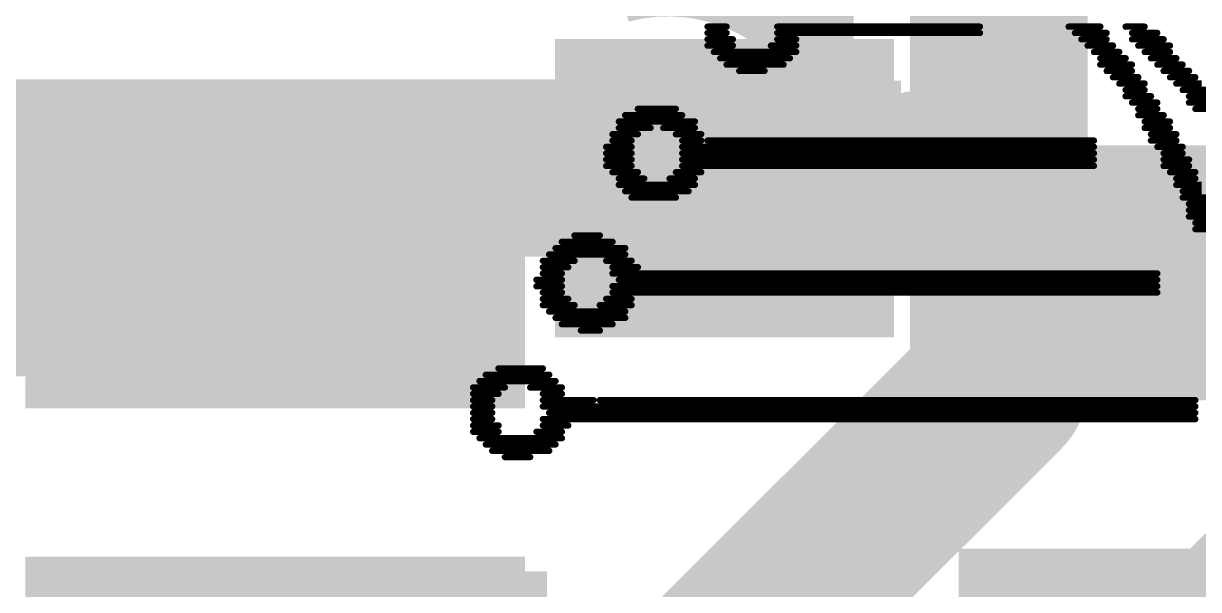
# Model space of a CAD drawing. Header units: millimetres. Extents: x -0.14 to 1.19, y -0.12 to 0.99.
# Drawn here: x 0.4901 to 0.6357, y 0.3957 to 0.4659 of the extents above; entities that cross this region are included whole.
import ezdxf

# ---------------------------------------------------------------- set-up
doc = ezdxf.new("R2010")
doc.units = ezdxf.units.MM
doc.header["$MEASUREMENT"] = 0
for name, color, linetype in [('BottomLayer', 5, 'Continuous'), ('BottomOverlay', 54, 'Continuous'), ('TopLayer', 1, 'Continuous'), ('TopOverlay', 2, 'Continuous'), ('TopPaste', 8, 'Continuous'), ('TopSolder', 216, 'Continuous'), ('ViaHoleLayer', 16, 'Continuous')]:
    doc.layers.add(name, color=color, linetype=linetype)

# ---------------------------------------------------------------- blocks, each defined once
blk = doc.blocks.new('C___0402_14')
at = {"layer": 'TopLayer'}
for points in [[(-0.0275, -0.0125), (-0.0275, 0.0125), (-0.0095, 0.0125), (-0.0095, -0.0125)], [(0.0095, -0.0125), (0.0095, 0.0125), (0.0275, 0.0125), (0.0275, -0.0125)]]:
    blk.add_hatch(color=1, dxfattribs=at).paths.add_polyline_path(points)
at = {"layer": 'TopPaste'}
for points in [[(-0.0275, -0.0125), (-0.0275, 0.0125), (-0.0095, 0.0125), (-0.0095, -0.0125)], [(0.0095, -0.0125), (0.0095, 0.0125), (0.0275, 0.0125), (0.0275, -0.0125)]]:
    blk.add_hatch(color=8, dxfattribs=at).paths.add_polyline_path(points)
at = {"layer": 'TopSolder'}
for points in [[(-0.02986, -0.01486), (-0.02986, 0.01486), (-0.00714, 0.01486), (-0.00714, -0.01486)], [(0.00714, -0.01486), (0.00714, 0.01486), (0.02986, 0.01486), (0.02986, -0.01486)]]:
    blk.add_hatch(color=216, dxfattribs=at).paths.add_polyline_path(points)
at = {"layer": 'TopOverlay', "const_width": 0.005}
for points in [[(-0.011, 0.016), (-0.031, 0.016)], [(-0.031, -0.016), (-0.031, 0.016)], [(0.031, 0.016), (0.011, 0.016)], [(0.031, -0.016), (0.031, 0.016)], [(-0.011, -0.016), (-0.031, -0.016)], [(0.031, -0.016), (0.011, -0.016)]]:
    blk.add_lwpolyline(points, dxfattribs=at)
at = {"layer": 'TopOverlay', "const_width": 0.0025}
for points in [[(-0.03225, 0.016, 1), (-0.02975, 0.016, 1)], [(-0.03225, 0.016, 1), (-0.02975, 0.016, 1)], [(-0.01225, 0.016, 1), (-0.00975, 0.016, 1)], [(0.00975, 0.016, 1), (0.01225, 0.016, 1)], [(0.02975, 0.016, 1), (0.03225, 0.016, 1)], [(0.02975, 0.016, 1), (0.03225, 0.016, 1)], [(-0.03225, -0.016, 1), (-0.02975, -0.016, 1)], [(-0.03225, -0.016, 1), (-0.02975, -0.016, 1)], [(-0.01225, -0.016, 1), (-0.00975, -0.016, 1)], [(0.00975, -0.016, 1), (0.01225, -0.016, 1)], [(0.02975, -0.016, 1), (0.03225, -0.016, 1)], [(0.02975, -0.016, 1), (0.03225, -0.016, 1)]]:
    blk.add_lwpolyline(points, format="xyb", close=True, dxfattribs=at)
blk = doc.blocks.new('SO_14_35')
at = {"layer": 'TopLayer'}
for points in [[(0.07835, -0.03819), (0.13228, -0.03819), (0.13228, -0.06181), (0.07835, -0.06181)], [(0.07835, -0.08819), (0.13228, -0.08819), (0.13228, -0.11181), (0.07835, -0.11181)]]:
    blk.add_hatch(color=1, dxfattribs=at).paths.add_polyline_path(points)
at = {"layer": 'TopPaste'}
for points in [[(0.07835, -0.03819), (0.13228, -0.03819), (0.13228, -0.06181), (0.07835, -0.06181)], [(0.07835, -0.08819), (0.13228, -0.08819), (0.13228, -0.11181), (0.07835, -0.11181)]]:
    blk.add_hatch(color=8, dxfattribs=at).paths.add_polyline_path(points)
at = {"layer": 'TopSolder'}
for points in [[(0.07435, -0.03419), (0.13628, -0.03419), (0.13628, -0.06581), (0.07435, -0.06581)], [(0.07435, -0.08419), (0.13628, -0.08419), (0.13628, -0.11581), (0.07435, -0.11581)]]:
    blk.add_hatch(color=216, dxfattribs=at).paths.add_polyline_path(points)
blk = doc.blocks.new('SO_14_36')
at = {"layer": 'TopLayer'}
for points in [[(-0.13228, -0.03819), (-0.07835, -0.03819), (-0.07835, -0.06181), (-0.13228, -0.06181)], [(-0.13228, -0.08819), (-0.07835, -0.08819), (-0.07835, -0.11181), (-0.13228, -0.11181)]]:
    blk.add_hatch(color=1, dxfattribs=at).paths.add_polyline_path(points)
at = {"layer": 'TopPaste'}
for points in [[(-0.13228, -0.03819), (-0.07835, -0.03819), (-0.07835, -0.06181), (-0.13228, -0.06181)], [(-0.13228, -0.08819), (-0.07835, -0.08819), (-0.07835, -0.11181), (-0.13228, -0.11181)]]:
    blk.add_hatch(color=8, dxfattribs=at).paths.add_polyline_path(points)
at = {"layer": 'TopSolder'}
for points in [[(-0.13628, -0.03419), (-0.07435, -0.03419), (-0.07435, -0.06581), (-0.13628, -0.06581)], [(-0.13628, -0.08419), (-0.07435, -0.08419), (-0.07435, -0.11581), (-0.13628, -0.11581)]]:
    blk.add_hatch(color=216, dxfattribs=at).paths.add_polyline_path(points)

msp = doc.modelspace()

# ---------------------------------------------------------------- hatches: boundary and pattern name
at = {"layer": 'BottomLayer'}
h = msp.add_hatch(color=5, dxfattribs=at)
edge = h.paths.add_edge_path()
edge.add_arc((0.57, 0.448), 0.01181, 0, 360)
at = {"layer": 'TopLayer'}
for points in [[(0.556, 0.427), (0.598, 0.427), (0.598, 0.464), (0.556, 0.464)], [(0.74231, 0.4), (0.611, 0.4), (0.611, 0.322), (0.74231, 0.322)], [(0.555, 0.398), (0.49268, 0.398), (0.49268, 0.32), (0.555, 0.32)]]:
    msp.add_hatch(color=1, dxfattribs=at).paths.add_polyline_path(points)
h = msp.add_hatch(color=1, dxfattribs=at)
edge = h.paths.add_edge_path()
edge.add_arc((0.57, 0.448), 0.01181, 0, 360)
at = {"layer": 'ViaHoleLayer'}
h = msp.add_hatch(color=16, dxfattribs=at)
edge = h.paths.add_edge_path()
edge.add_arc((0.57, 0.448), 0.00591, 0, 360)

# ---------------------------------------------------------------- linework, layer by layer
at = {"layer": 'BottomLayer'}
for points, const_width in [([(0.611, 0.421), (0.611, 0.76)], 0.022), ([(0.588, 0.46359), (0.588, 0.62703)], 0.01), ([(0.45689, 0.448), (0.57, 0.448)], 0.022), ([(0.55, 0.36), (0.611, 0.421)], 0.022), ([(0.59, 0.349), (0.64519, 0.40419)], 0.01)]:
    msp.add_lwpolyline(points, dxfattribs=dict(at, const_width=const_width))
at = {"layer": 'BottomLayer', "const_width": 0.01}
msp.add_lwpolyline([(0.56384, 0.471, -0.287244), (0.588, 0.46359)], format="xyb", dxfattribs=at)
at = {"layer": 'BottomLayer'}
for points, const_width in [([(0.5855, 0.46359, 1), (0.5905, 0.46359, 1)], 0.005), ([(0.5855, 0.46359, 1), (0.5905, 0.46359, 1)], 0.005), ([(0.5645, 0.448, 1), (0.5755, 0.448, 1)], 0.011), ([(0.6055, 0.421, 1), (0.6165, 0.421, 1)], 0.011), ([(0.6055, 0.421, 1), (0.6165, 0.421, 1)], 0.011)]:
    msp.add_lwpolyline(points, format="xyb", close=True, dxfattribs=dict(at, const_width=const_width))
at = {"layer": 'BottomOverlay', "const_width": 0.000785}
for points in [[(0.57491, 0.46554), (0.57726, 0.46554)], [(0.57491, 0.46476), (0.57726, 0.46476)], [(0.58354, 0.46554), (0.60866, 0.46554)], [(0.58354, 0.46476), (0.60866, 0.46476)], [(0.61965, 0.46554), (0.62358, 0.46554)], [(0.62044, 0.46476), (0.62436, 0.46476)], [(0.62672, 0.46554), (0.62907, 0.46554)], [(0.6275, 0.46476), (0.63064, 0.46476)], [(0.57491, 0.46397), (0.57805, 0.46397)], [(0.57491, 0.46319), (0.57805, 0.46319)], [(0.58276, 0.46319), (0.5859, 0.46319)], [(0.58354, 0.46397), (0.5859, 0.46397)], [(0.62122, 0.46397), (0.62436, 0.46397)], [(0.62201, 0.46319), (0.62515, 0.46319)], [(0.6275, 0.46397), (0.63143, 0.46397)], [(0.62829, 0.46319), (0.63221, 0.46319)], [(0.57569, 0.4624), (0.5859, 0.4624)], [(0.57648, 0.46162), (0.58511, 0.46162)], [(0.62279, 0.4624), (0.62593, 0.4624)], [(0.62358, 0.46162), (0.62672, 0.46162)], [(0.62907, 0.4624), (0.63221, 0.4624)], [(0.62986, 0.46162), (0.633, 0.46162)], [(0.57726, 0.46083), (0.58433, 0.46083)], [(0.57883, 0.46005), (0.58197, 0.46005)], [(0.62358, 0.46083), (0.6275, 0.46083)], [(0.62436, 0.46005), (0.6275, 0.46005)], [(0.63064, 0.46083), (0.63379, 0.46083)], [(0.63143, 0.46005), (0.63457, 0.46005)], [(0.62515, 0.45926), (0.62829, 0.45926)], [(0.62593, 0.45848), (0.62907, 0.45848)], [(0.63221, 0.45926), (0.63536, 0.45926)], [(0.633, 0.45848), (0.63614, 0.45848)], [(0.62672, 0.45769), (0.62907, 0.45769)], [(0.62672, 0.45691), (0.62986, 0.45691)], [(0.63379, 0.45769), (0.63693, 0.45769)], [(0.63457, 0.45691), (0.63693, 0.45691)], [(0.6275, 0.45612), (0.63064, 0.45612)], [(0.63457, 0.45612), (0.63771, 0.45612)], [(0.5647, 0.45455), (0.57177, 0.45455)], [(0.56627, 0.45534), (0.57098, 0.45534)], [(0.62829, 0.45534), (0.63064, 0.45534)], [(0.62829, 0.45455), (0.63143, 0.45455)], [(0.63536, 0.45534), (0.6385, 0.45534)], [(0.56392, 0.45377), (0.57334, 0.45377)], [(0.56392, 0.45298), (0.56784, 0.45298)], [(0.56941, 0.45298), (0.57334, 0.45298)], [(0.62907, 0.45377), (0.63221, 0.45377)], [(0.62907, 0.45298), (0.63221, 0.45298)], [(0.56313, 0.4522), (0.56627, 0.4522)], [(0.56313, 0.45141), (0.56549, 0.45141)], [(0.57098, 0.4522), (0.57412, 0.4522)], [(0.57177, 0.45141), (0.57412, 0.45141)], [(0.57491, 0.45141), (0.62279, 0.45141)], [(0.62986, 0.4522), (0.633, 0.4522)], [(0.62986, 0.45141), (0.633, 0.45141)], [(0.56235, 0.45063), (0.56549, 0.45063)], [(0.56235, 0.44984), (0.56549, 0.44984)], [(0.57177, 0.45063), (0.62279, 0.45063)], [(0.57177, 0.44984), (0.62279, 0.44984)], [(0.63064, 0.45063), (0.63379, 0.45063)], [(0.63143, 0.44984), (0.63379, 0.44984)], [(0.56235, 0.44906), (0.56549, 0.44906)], [(0.56235, 0.44827), (0.56549, 0.44827)], [(0.57177, 0.44906), (0.62279, 0.44906)], [(0.57177, 0.44827), (0.62279, 0.44827)], [(0.63143, 0.44906), (0.63457, 0.44906)], [(0.63143, 0.44827), (0.63457, 0.44827)], [(0.56313, 0.44749), (0.56627, 0.44749)], [(0.56392, 0.4467), (0.56706, 0.4467)], [(0.5702, 0.4467), (0.57334, 0.4467)], [(0.57098, 0.44749), (0.57412, 0.44749)], [(0.63221, 0.44749), (0.63536, 0.44749)], [(0.633, 0.4467), (0.63536, 0.4467)], [(0.56392, 0.44592), (0.57334, 0.44592)], [(0.633, 0.44592), (0.63614, 0.44592)], [(0.5647, 0.44513), (0.57255, 0.44513)], [(0.56549, 0.44435), (0.57098, 0.44435)], [(0.63379, 0.44513), (0.63614, 0.44513)], [(0.63379, 0.44435), (0.63693, 0.44435)], [(0.63457, 0.44356), (0.63693, 0.44356)], [(0.63457, 0.44278), (0.63771, 0.44278)], [(0.63457, 0.44199), (0.63771, 0.44199)], [(0.63536, 0.44121), (0.6385, 0.44121)], [(0.55842, 0.43964), (0.56156, 0.43964)], [(0.63536, 0.44042), (0.6385, 0.44042)], [(0.55607, 0.43807), (0.5647, 0.43807)], [(0.55685, 0.43885), (0.56313, 0.43885)], [(0.5545, 0.4365), (0.55842, 0.4365)], [(0.55528, 0.43728), (0.5647, 0.43728)], [(0.56235, 0.4365), (0.56549, 0.4365)], [(0.5545, 0.43571), (0.55764, 0.43571)], [(0.56313, 0.43571), (0.56627, 0.43571)], [(0.55371, 0.43414), (0.55685, 0.43414)], [(0.5545, 0.43493), (0.55685, 0.43493)], [(0.56313, 0.43493), (0.63064, 0.43493)], [(0.56392, 0.43414), (0.63064, 0.43414)], [(0.55371, 0.43335), (0.55685, 0.43335)], [(0.5545, 0.43257), (0.55685, 0.43257)], [(0.56313, 0.43335), (0.63064, 0.43335)], [(0.56313, 0.43257), (0.63064, 0.43257)], [(0.5545, 0.43178), (0.55764, 0.43178)], [(0.5545, 0.431), (0.55842, 0.431)], [(0.56156, 0.431), (0.56549, 0.431)], [(0.56235, 0.43178), (0.56549, 0.43178)], [(0.55528, 0.43021), (0.5647, 0.43021)], [(0.55607, 0.42943), (0.5647, 0.42943)], [(0.55685, 0.42864), (0.56313, 0.42864)], [(0.55921, 0.42786), (0.56156, 0.42786)], [(0.54743, 0.42236), (0.55528, 0.42236)], [(0.549, 0.42315), (0.5545, 0.42315)], [(0.54586, 0.42079), (0.54979, 0.42079)], [(0.54664, 0.42158), (0.55607, 0.42158)], [(0.55293, 0.42079), (0.55685, 0.42079)], [(0.54586, 0.42001), (0.549, 0.42001)], [(0.54586, 0.41922), (0.54822, 0.41922)], [(0.5545, 0.42001), (0.55685, 0.42001)], [(0.5545, 0.41922), (0.56078, 0.41922)], [(0.56156, 0.41922), (0.63536, 0.41922)], [(0.54586, 0.41844), (0.54822, 0.41844)], [(0.54586, 0.41765), (0.54822, 0.41765)], [(0.5545, 0.41844), (0.63536, 0.41844)], [(0.55528, 0.41765), (0.63536, 0.41765)], [(0.54586, 0.41687), (0.54822, 0.41687)], [(0.54586, 0.41608), (0.549, 0.41608)], [(0.5545, 0.41687), (0.63536, 0.41687)], [(0.5545, 0.41608), (0.55764, 0.41608)], [(0.54586, 0.4153), (0.549, 0.4153)], [(0.55371, 0.4153), (0.55685, 0.4153)], [(0.54664, 0.41451), (0.55685, 0.41451)], [(0.54743, 0.41373), (0.55607, 0.41373)], [(0.54822, 0.41294), (0.55528, 0.41294)], [(0.54979, 0.41216), (0.55293, 0.41216)]]:
    msp.add_lwpolyline(points, dxfattribs=at)
at = {"layer": 'BottomOverlay', "const_width": 0.000392}
for points in [[(0.57471, 0.46554, 1), (0.5751, 0.46554, 1)], [(0.57471, 0.46476, 1), (0.5751, 0.46476, 1)], [(0.57707, 0.46554, 1), (0.57746, 0.46554, 1)], [(0.57707, 0.46476, 1), (0.57746, 0.46476, 1)], [(0.58335, 0.46554, 1), (0.58374, 0.46554, 1)], [(0.58335, 0.46476, 1), (0.58374, 0.46476, 1)], [(0.60847, 0.46554, 1), (0.60886, 0.46554, 1)], [(0.60847, 0.46476, 1), (0.60886, 0.46476, 1)], [(0.61946, 0.46554, 1), (0.61985, 0.46554, 1)], [(0.62024, 0.46476, 1), (0.62064, 0.46476, 1)], [(0.62338, 0.46554, 1), (0.62378, 0.46554, 1)], [(0.62417, 0.46476, 1), (0.62456, 0.46476, 1)], [(0.62652, 0.46554, 1), (0.62692, 0.46554, 1)], [(0.62731, 0.46476, 1), (0.6277, 0.46476, 1)], [(0.62888, 0.46554, 1), (0.62927, 0.46554, 1)], [(0.63045, 0.46476, 1), (0.63084, 0.46476, 1)], [(0.57471, 0.46397, 1), (0.5751, 0.46397, 1)], [(0.57471, 0.46319, 1), (0.5751, 0.46319, 1)], [(0.57785, 0.46397, 1), (0.57824, 0.46397, 1)], [(0.57785, 0.46319, 1), (0.57824, 0.46319, 1)], [(0.58256, 0.46319, 1), (0.58295, 0.46319, 1)], [(0.58335, 0.46397, 1), (0.58374, 0.46397, 1)], [(0.5857, 0.46397, 1), (0.58609, 0.46397, 1)], [(0.5857, 0.46319, 1), (0.58609, 0.46319, 1)], [(0.62103, 0.46397, 1), (0.62142, 0.46397, 1)], [(0.62181, 0.46319, 1), (0.62221, 0.46319, 1)], [(0.62417, 0.46397, 1), (0.62456, 0.46397, 1)], [(0.62495, 0.46319, 1), (0.62535, 0.46319, 1)], [(0.62731, 0.46397, 1), (0.6277, 0.46397, 1)], [(0.62809, 0.46319, 1), (0.62849, 0.46319, 1)], [(0.63123, 0.46397, 1), (0.63163, 0.46397, 1)], [(0.63202, 0.46319, 1), (0.63241, 0.46319, 1)], [(0.5755, 0.4624, 1), (0.57589, 0.4624, 1)], [(0.57628, 0.46162, 1), (0.57667, 0.46162, 1)], [(0.58492, 0.46162, 1), (0.58531, 0.46162, 1)], [(0.5857, 0.4624, 1), (0.58609, 0.4624, 1)], [(0.6226, 0.4624, 1), (0.62299, 0.4624, 1)], [(0.62338, 0.46162, 1), (0.62378, 0.46162, 1)], [(0.62574, 0.4624, 1), (0.62613, 0.4624, 1)], [(0.62652, 0.46162, 1), (0.62692, 0.46162, 1)], [(0.62888, 0.4624, 1), (0.62927, 0.4624, 1)], [(0.62966, 0.46162, 1), (0.63006, 0.46162, 1)], [(0.63202, 0.4624, 1), (0.63241, 0.4624, 1)], [(0.6328, 0.46162, 1), (0.6332, 0.46162, 1)], [(0.57707, 0.46083, 1), (0.57746, 0.46083, 1)], [(0.57864, 0.46005, 1), (0.57903, 0.46005, 1)], [(0.58178, 0.46005, 1), (0.58217, 0.46005, 1)], [(0.58413, 0.46083, 1), (0.58452, 0.46083, 1)], [(0.62338, 0.46083, 1), (0.62378, 0.46083, 1)], [(0.62417, 0.46005, 1), (0.62456, 0.46005, 1)], [(0.62731, 0.46083, 1), (0.6277, 0.46083, 1)], [(0.62731, 0.46005, 1), (0.6277, 0.46005, 1)], [(0.63045, 0.46083, 1), (0.63084, 0.46083, 1)], [(0.63123, 0.46005, 1), (0.63163, 0.46005, 1)], [(0.63359, 0.46083, 1), (0.63398, 0.46083, 1)], [(0.63437, 0.46005, 1), (0.63477, 0.46005, 1)], [(0.62495, 0.45926, 1), (0.62535, 0.45926, 1)], [(0.62574, 0.45848, 1), (0.62613, 0.45848, 1)], [(0.62809, 0.45926, 1), (0.62849, 0.45926, 1)], [(0.62888, 0.45848, 1), (0.62927, 0.45848, 1)], [(0.63202, 0.45926, 1), (0.63241, 0.45926, 1)], [(0.6328, 0.45848, 1), (0.6332, 0.45848, 1)], [(0.63516, 0.45926, 1), (0.63555, 0.45926, 1)], [(0.62652, 0.45769, 1), (0.62692, 0.45769, 1)], [(0.62652, 0.45691, 1), (0.62692, 0.45691, 1)], [(0.62888, 0.45769, 1), (0.62927, 0.45769, 1)], [(0.62966, 0.45691, 1), (0.63006, 0.45691, 1)], [(0.63359, 0.45769, 1), (0.63398, 0.45769, 1)], [(0.63437, 0.45691, 1), (0.63477, 0.45691, 1)], [(0.62731, 0.45612, 1), (0.6277, 0.45612, 1)], [(0.63045, 0.45612, 1), (0.63084, 0.45612, 1)], [(0.63437, 0.45612, 1), (0.63477, 0.45612, 1)], [(0.5645, 0.45455, 1), (0.5649, 0.45455, 1)], [(0.56607, 0.45534, 1), (0.56647, 0.45534, 1)], [(0.57079, 0.45534, 1), (0.57118, 0.45534, 1)], [(0.57157, 0.45455, 1), (0.57196, 0.45455, 1)], [(0.62809, 0.45534, 1), (0.62849, 0.45534, 1)], [(0.62809, 0.45455, 1), (0.62849, 0.45455, 1)], [(0.63045, 0.45534, 1), (0.63084, 0.45534, 1)], [(0.63123, 0.45455, 1), (0.63163, 0.45455, 1)], [(0.63516, 0.45534, 1), (0.63555, 0.45534, 1)], [(0.56372, 0.45377, 1), (0.56411, 0.45377, 1)], [(0.56372, 0.45298, 1), (0.56411, 0.45298, 1)], [(0.56764, 0.45298, 1), (0.56804, 0.45298, 1)], [(0.56922, 0.45298, 1), (0.56961, 0.45298, 1)], [(0.57314, 0.45377, 1), (0.57353, 0.45377, 1)], [(0.57314, 0.45298, 1), (0.57353, 0.45298, 1)], [(0.62888, 0.45377, 1), (0.62927, 0.45377, 1)], [(0.62888, 0.45298, 1), (0.62927, 0.45298, 1)], [(0.63202, 0.45377, 1), (0.63241, 0.45377, 1)], [(0.63202, 0.45298, 1), (0.63241, 0.45298, 1)], [(0.56293, 0.4522, 1), (0.56333, 0.4522, 1)], [(0.56293, 0.45141, 1), (0.56333, 0.45141, 1)], [(0.56529, 0.45141, 1), (0.56568, 0.45141, 1)], [(0.56607, 0.4522, 1), (0.56647, 0.4522, 1)], [(0.57079, 0.4522, 1), (0.57118, 0.4522, 1)], [(0.57157, 0.45141, 1), (0.57196, 0.45141, 1)], [(0.57393, 0.4522, 1), (0.57432, 0.4522, 1)], [(0.57393, 0.45141, 1), (0.57432, 0.45141, 1)], [(0.57471, 0.45141, 1), (0.5751, 0.45141, 1)], [(0.6226, 0.45141, 1), (0.62299, 0.45141, 1)], [(0.62966, 0.4522, 1), (0.63006, 0.4522, 1)], [(0.62966, 0.45141, 1), (0.63006, 0.45141, 1)], [(0.6328, 0.4522, 1), (0.6332, 0.4522, 1)], [(0.6328, 0.45141, 1), (0.6332, 0.45141, 1)], [(0.56215, 0.45063, 1), (0.56254, 0.45063, 1)], [(0.56215, 0.44984, 1), (0.56254, 0.44984, 1)], [(0.56529, 0.45063, 1), (0.56568, 0.45063, 1)], [(0.56529, 0.44984, 1), (0.56568, 0.44984, 1)], [(0.57157, 0.45063, 1), (0.57196, 0.45063, 1)], [(0.57157, 0.44984, 1), (0.57196, 0.44984, 1)], [(0.6226, 0.45063, 1), (0.62299, 0.45063, 1)], [(0.6226, 0.44984, 1), (0.62299, 0.44984, 1)], [(0.63045, 0.45063, 1), (0.63084, 0.45063, 1)], [(0.63123, 0.44984, 1), (0.63163, 0.44984, 1)], [(0.63359, 0.45063, 1), (0.63398, 0.45063, 1)], [(0.63359, 0.44984, 1), (0.63398, 0.44984, 1)], [(0.56215, 0.44906, 1), (0.56254, 0.44906, 1)], [(0.56215, 0.44827, 1), (0.56254, 0.44827, 1)], [(0.56529, 0.44906, 1), (0.56568, 0.44906, 1)], [(0.56529, 0.44827, 1), (0.56568, 0.44827, 1)], [(0.57157, 0.44906, 1), (0.57196, 0.44906, 1)], [(0.57157, 0.44827, 1), (0.57196, 0.44827, 1)], [(0.6226, 0.44906, 1), (0.62299, 0.44906, 1)], [(0.6226, 0.44827, 1), (0.62299, 0.44827, 1)], [(0.63123, 0.44906, 1), (0.63163, 0.44906, 1)], [(0.63123, 0.44827, 1), (0.63163, 0.44827, 1)], [(0.63437, 0.44906, 1), (0.63477, 0.44906, 1)], [(0.63437, 0.44827, 1), (0.63477, 0.44827, 1)], [(0.56293, 0.44749, 1), (0.56333, 0.44749, 1)], [(0.56372, 0.4467, 1), (0.56411, 0.4467, 1)], [(0.56607, 0.44749, 1), (0.56647, 0.44749, 1)], [(0.56686, 0.4467, 1), (0.56725, 0.4467, 1)], [(0.57, 0.4467, 1), (0.57039, 0.4467, 1)], [(0.57079, 0.44749, 1), (0.57118, 0.44749, 1)], [(0.57314, 0.4467, 1), (0.57353, 0.4467, 1)], [(0.57393, 0.44749, 1), (0.57432, 0.44749, 1)], [(0.63202, 0.44749, 1), (0.63241, 0.44749, 1)], [(0.6328, 0.4467, 1), (0.6332, 0.4467, 1)], [(0.63516, 0.44749, 1), (0.63555, 0.44749, 1)], [(0.63516, 0.4467, 1), (0.63555, 0.4467, 1)], [(0.56372, 0.44592, 1), (0.56411, 0.44592, 1)], [(0.57314, 0.44592, 1), (0.57353, 0.44592, 1)], [(0.6328, 0.44592, 1), (0.6332, 0.44592, 1)], [(0.5645, 0.44513, 1), (0.5649, 0.44513, 1)], [(0.56529, 0.44435, 1), (0.56568, 0.44435, 1)], [(0.57079, 0.44435, 1), (0.57118, 0.44435, 1)], [(0.57236, 0.44513, 1), (0.57275, 0.44513, 1)], [(0.63359, 0.44513, 1), (0.63398, 0.44513, 1)], [(0.63359, 0.44435, 1), (0.63398, 0.44435, 1)], [(0.63437, 0.44356, 1), (0.63477, 0.44356, 1)], [(0.63437, 0.44278, 1), (0.63477, 0.44278, 1)], [(0.63437, 0.44199, 1), (0.63477, 0.44199, 1)], [(0.63516, 0.44121, 1), (0.63555, 0.44121, 1)], [(0.55822, 0.43964, 1), (0.55862, 0.43964, 1)], [(0.56136, 0.43964, 1), (0.56176, 0.43964, 1)], [(0.63516, 0.44042, 1), (0.63555, 0.44042, 1)], [(0.55587, 0.43807, 1), (0.55626, 0.43807, 1)], [(0.55665, 0.43885, 1), (0.55705, 0.43885, 1)], [(0.56293, 0.43885, 1), (0.56333, 0.43885, 1)], [(0.5645, 0.43807, 1), (0.5649, 0.43807, 1)], [(0.5543, 0.4365, 1), (0.55469, 0.4365, 1)], [(0.55508, 0.43728, 1), (0.55548, 0.43728, 1)], [(0.55822, 0.4365, 1), (0.55862, 0.4365, 1)], [(0.56215, 0.4365, 1), (0.56254, 0.4365, 1)], [(0.5645, 0.43728, 1), (0.5649, 0.43728, 1)], [(0.56529, 0.4365, 1), (0.56568, 0.4365, 1)], [(0.5543, 0.43571, 1), (0.55469, 0.43571, 1)], [(0.55744, 0.43571, 1), (0.55783, 0.43571, 1)], [(0.56293, 0.43571, 1), (0.56333, 0.43571, 1)], [(0.56607, 0.43571, 1), (0.56647, 0.43571, 1)], [(0.55351, 0.43414, 1), (0.55391, 0.43414, 1)], [(0.5543, 0.43493, 1), (0.55469, 0.43493, 1)], [(0.55665, 0.43493, 1), (0.55705, 0.43493, 1)], [(0.55665, 0.43414, 1), (0.55705, 0.43414, 1)], [(0.56293, 0.43493, 1), (0.56333, 0.43493, 1)], [(0.56372, 0.43414, 1), (0.56411, 0.43414, 1)], [(0.63045, 0.43493, 1), (0.63084, 0.43493, 1)], [(0.63045, 0.43414, 1), (0.63084, 0.43414, 1)], [(0.55351, 0.43335, 1), (0.55391, 0.43335, 1)], [(0.5543, 0.43257, 1), (0.55469, 0.43257, 1)], [(0.55665, 0.43335, 1), (0.55705, 0.43335, 1)], [(0.55665, 0.43257, 1), (0.55705, 0.43257, 1)], [(0.56293, 0.43335, 1), (0.56333, 0.43335, 1)], [(0.56293, 0.43257, 1), (0.56333, 0.43257, 1)], [(0.63045, 0.43335, 1), (0.63084, 0.43335, 1)], [(0.63045, 0.43257, 1), (0.63084, 0.43257, 1)], [(0.5543, 0.43178, 1), (0.55469, 0.43178, 1)], [(0.5543, 0.431, 1), (0.55469, 0.431, 1)], [(0.55744, 0.43178, 1), (0.55783, 0.43178, 1)], [(0.55822, 0.431, 1), (0.55862, 0.431, 1)], [(0.56136, 0.431, 1), (0.56176, 0.431, 1)], [(0.56215, 0.43178, 1), (0.56254, 0.43178, 1)], [(0.56529, 0.43178, 1), (0.56568, 0.43178, 1)], [(0.56529, 0.431, 1), (0.56568, 0.431, 1)], [(0.55508, 0.43021, 1), (0.55548, 0.43021, 1)], [(0.55587, 0.42943, 1), (0.55626, 0.42943, 1)], [(0.5645, 0.43021, 1), (0.5649, 0.43021, 1)], [(0.5645, 0.42943, 1), (0.5649, 0.42943, 1)], [(0.55665, 0.42864, 1), (0.55705, 0.42864, 1)], [(0.55901, 0.42786, 1), (0.5594, 0.42786, 1)], [(0.56136, 0.42786, 1), (0.56176, 0.42786, 1)], [(0.56293, 0.42864, 1), (0.56333, 0.42864, 1)], [(0.54723, 0.42236, 1), (0.54763, 0.42236, 1)], [(0.5488, 0.42315, 1), (0.5492, 0.42315, 1)], [(0.5543, 0.42315, 1), (0.55469, 0.42315, 1)], [(0.55508, 0.42236, 1), (0.55548, 0.42236, 1)], [(0.54566, 0.42079, 1), (0.54606, 0.42079, 1)], [(0.54645, 0.42158, 1), (0.54684, 0.42158, 1)], [(0.54959, 0.42079, 1), (0.54998, 0.42079, 1)], [(0.55273, 0.42079, 1), (0.55312, 0.42079, 1)], [(0.55587, 0.42158, 1), (0.55626, 0.42158, 1)], [(0.55665, 0.42079, 1), (0.55705, 0.42079, 1)], [(0.54566, 0.42001, 1), (0.54606, 0.42001, 1)], [(0.54566, 0.41922, 1), (0.54606, 0.41922, 1)], [(0.54802, 0.41922, 1), (0.54841, 0.41922, 1)], [(0.5488, 0.42001, 1), (0.5492, 0.42001, 1)], [(0.5543, 0.42001, 1), (0.55469, 0.42001, 1)], [(0.5543, 0.41922, 1), (0.55469, 0.41922, 1)], [(0.55665, 0.42001, 1), (0.55705, 0.42001, 1)], [(0.56058, 0.41922, 1), (0.56097, 0.41922, 1)], [(0.56136, 0.41922, 1), (0.56176, 0.41922, 1)], [(0.63516, 0.41922, 1), (0.63555, 0.41922, 1)], [(0.54566, 0.41844, 1), (0.54606, 0.41844, 1)], [(0.54566, 0.41765, 1), (0.54606, 0.41765, 1)], [(0.54802, 0.41844, 1), (0.54841, 0.41844, 1)], [(0.54802, 0.41765, 1), (0.54841, 0.41765, 1)], [(0.5543, 0.41844, 1), (0.55469, 0.41844, 1)], [(0.55508, 0.41765, 1), (0.55548, 0.41765, 1)], [(0.63516, 0.41844, 1), (0.63555, 0.41844, 1)], [(0.63516, 0.41765, 1), (0.63555, 0.41765, 1)], [(0.54566, 0.41687, 1), (0.54606, 0.41687, 1)], [(0.54566, 0.41608, 1), (0.54606, 0.41608, 1)], [(0.54802, 0.41687, 1), (0.54841, 0.41687, 1)], [(0.5488, 0.41608, 1), (0.5492, 0.41608, 1)], [(0.5543, 0.41687, 1), (0.55469, 0.41687, 1)], [(0.5543, 0.41608, 1), (0.55469, 0.41608, 1)], [(0.55744, 0.41608, 1), (0.55783, 0.41608, 1)], [(0.63516, 0.41687, 1), (0.63555, 0.41687, 1)], [(0.54566, 0.4153, 1), (0.54606, 0.4153, 1)], [(0.5488, 0.4153, 1), (0.5492, 0.4153, 1)], [(0.55351, 0.4153, 1), (0.55391, 0.4153, 1)], [(0.55665, 0.4153, 1), (0.55705, 0.4153, 1)], [(0.54645, 0.41451, 1), (0.54684, 0.41451, 1)], [(0.54723, 0.41373, 1), (0.54763, 0.41373, 1)], [(0.55587, 0.41373, 1), (0.55626, 0.41373, 1)], [(0.55665, 0.41451, 1), (0.55705, 0.41451, 1)], [(0.54802, 0.41294, 1), (0.54841, 0.41294, 1)], [(0.54959, 0.41216, 1), (0.54998, 0.41216, 1)], [(0.55273, 0.41216, 1), (0.55312, 0.41216, 1)], [(0.55508, 0.41294, 1), (0.55548, 0.41294, 1)]]:
    msp.add_lwpolyline(points, format="xyb", close=True, dxfattribs=at)
at = {"layer": 'TopLayer'}
for points, const_width in [([(0.46831, 0.4198), (0.4817, 0.43319)], 0.022), ([(0.4817, 0.43319), (0.5205, 0.43319)], 0.022), ([(0.5205, 0.43319), (0.52131, 0.434)], 0.022), ([(0.637, 0.435), (0.729, 0.435)], 0.01)]:
    msp.add_lwpolyline(points, dxfattribs=dict(at, const_width=const_width))
for points, const_width in [([(0.4762, 0.43319, 1), (0.4872, 0.43319, 1)], 0.011), ([(0.4762, 0.43319, 1), (0.4872, 0.43319, 1)], 0.011), ([(0.515, 0.43319, 1), (0.526, 0.43319, 1)], 0.011), ([(0.515, 0.43319, 1), (0.526, 0.43319, 1)], 0.011), ([(0.51582, 0.434, 1), (0.52682, 0.434, 1)], 0.011), ([(0.6345, 0.435, 1), (0.6395, 0.435, 1)], 0.005)]:
    msp.add_lwpolyline(points, format="xyb", close=True, dxfattribs=dict(at, const_width=const_width))

# ---------------------------------------------------------------- block references
for name, p in [('SO_14_36', (0.74231, 0.485)), ('SO_14_35', (0.416, 0.484))]:
    msp.add_blockref(name, p)
at = {"rotation": 270}
msp.add_blockref('C___0402_14', (0.584, 0.466), dxfattribs=at)

doc.saveas('drawing.dxf')
